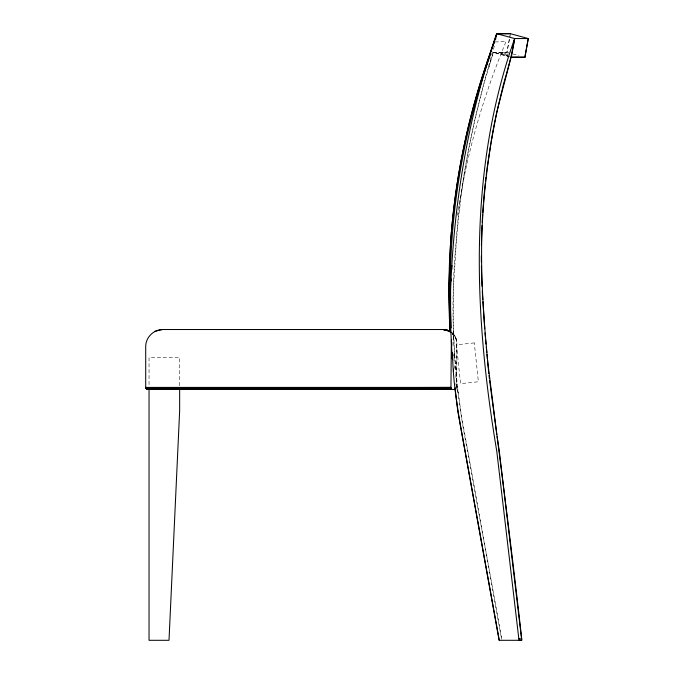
<?xml version="1.0" encoding="UTF-8"?>
<svg xmlns="http://www.w3.org/2000/svg" width="674" height="674" viewBox="0 0 674 674"><rect width="100%" height="100%" fill="white"/><g stroke="black" fill="none" stroke-linecap="round" stroke-linejoin="round"><path stroke-width="0.51" stroke-dasharray="3.37 2.53" d="M452.886 345.467L453.585 330.917M455.776 377.457L456.087 371.273M454.006 360.944L454.495 352.687L453.198 321.65L453.282 290.486L456.273 242.421L458.632 216.396L462.878 183.101L468.464 150.032L475.397 117.209L483.671 84.629L493.309 52.328L506.958 52.345L510.092 35.663M457.52 215.318C466.054 155.635 482.837 97.275 505.997 41.645M494.312 46.118C475.617 110.157 460.511 175.619 456.104 242.421C449.482 312.113 453.509 382.689 467.655 451.235L501.641 639.264M510.395 33.7L506.882 52.336L493.141 52.328L510.311 56.953M452.498 334.557L452.751 333.428L451.462 332.434M488.844 67.299L493.326 52.336L508.306 56.414M456.012 387.154L457.141 383.573L454.495 352.687L453.198 356.285M453.981 368.585L455.22 364.988M452.347 334.388L452.768 333.234C455.211 335.821 456.905 339.216 456.879 342.83L456.686 389.412L456.424 339.384M495.053 41.931L506.663 41.628M452.768 334.093L455.085 336.174L456.761 341.095M506.958 52.345L508.954 52.884M507.969 54.543L498.768 52.353L508.415 56.102M512.88 53.962L518.946 55.588M502.189 52.336L508.432 53.971M498.937 52.328L508.306 56.085M452.246 333.436L455.085 336.174L456.568 341.095M450.855 332.113L454.874 336.174L456.222 339.384M451.369 332.08L455.085 336.174M452.751 333.428L454.874 336.174M455.843 383.582L458.168 393.827M501.801 639.264L461.151 414.291L457.141 383.573M179.655 385.654L179.655 357.473L149.038 357.473L149.038 385.857M474.294 342.898L456.466 344.81L460.553 383.666L478.38 381.754L474.294 342.898"/><path stroke-width="1.01" d="M152.678 387.415L152.61 389.412M499.299 640.3L465.127 451.235C459.129 418.731 452.936 385.848 452.532 352.738M455.161 389.833L455.262 387.777M453.4 371.264L453.518 369.2M451.336 339.789L450.957 387.415L451.563 389.412M450.99 281.083L451.125 278.994M451.706 269.583L451.968 265.404M486.99 168.862L490.899 143.031M491.051 141.995L496.679 112.76L503.31 84.916L511.119 57.206L524.945 57.214L528.29 38.544L510.395 33.7L496.645 33.7A817.436 809.71 90 0 0 485.802 67.248M524.869 57.214L528.222 38.544L514.658 38.553C508.954 72.008 496.873 104.066 491.927 137.749C486.754 167.801 483.469 198.148 482.079 228.612C480.276 273.417 483.662 318.195 487.816 362.781C499.257 454.79 511.566 546.681 521.71 638.859L521.71 640.3L499.114 640.3L457.848 411.435L455.144 388.78M452.229 358.981L450.662 328.027L450.594 290.486C453.779 203.262 467.941 116.214 496.831 33.708L514.658 38.553L511.322 57.223L517.118 57.206M495.483 39.909L496.645 33.7M514.658 38.553C467.545 170.985 473.915 314.682 496.772 451.235L519.005 640.3L521.71 640.224L499.299 451.235L497.109 436.668M445.396 329.696L450.122 331.381L443.256 329.519L450.122 331.381L446.761 329.931L443.45 329.519L162.518 329.519C153.562 329.603 145.904 337.303 145.71 346.158L145.71 387.415L146.721 389.142L451.327 389.26M154.894 331.33L162.518 329.519M519.005 638.733L521.71 638.859M152.644 389.142L451.133 388.831L152.669 388.165L450.957 387.415L145.71 387.415L146.721 389.142L147.732 389.412L455.658 389.412M496.831 33.708L510.395 33.7M517.009 57.223L524.945 57.214M152.669 388.165L450.999 388.182M145.98 388.418L451.133 388.831M146.789 388.831L145.862 388.182L148.103 389.412L147.176 389.142L146.25 387.415M146.3 388.831L149.173 389.412L147.766 387.415M446.761 329.931L443.239 329.519L448.606 330.538M146.957 389.26L147.732 389.412L146.738 389.117M448.631 330.639L451.462 332.434M150.757 389.412L150.032 387.415M496.797 434.587L489.653 380.684M489.021 375.511L489.4 378.611M484.985 332.931L485.364 336.992M485.651 340.041L486.03 344.102M486.325 347.245L486.813 352.485M487.007 354.583L488.768 373.438M482.272 291.294L482.803 299.627M482.938 301.708L484.69 328.786M450.072 331.852L448.876 288.86L450.636 241.781A707.253 706.975 -1.5 0 1 494.379 41.948A708.037 707.751 -1.5 0 0 450.064 331.996M482.028 286.298L481.851 282.33A673.183 666.822 -90 0 1 481.421 266.053M450.552 327.808L450.569 330.926M179.655 388.788L179.655 410.71L169.006 640.3L149.038 640.3L149.038 389.016M451.226 327.901A707.001 706.723 -1.5 0 1 490.841 53.465M480.714 84.191A707.152 706.874 -1.5 0 1 482.213 79.321M484.606 71.275A817.436 809.71 90 0 1 485.499 68.251M481.371 261.984A673.183 666.822 -90 0 1 481.354 255.876M481.438 245.42A673.183 666.822 -90 0 1 482.053 225.419M482.205 222.268A673.183 666.822 -90 0 1 482.609 214.922M482.744 212.824A673.183 666.822 -90 0 1 483.334 204.424M483.494 202.335A673.183 666.822 -90 0 1 485.255 183.488M485.491 181.39A673.183 666.822 -90 0 1 485.962 177.211M486.215 175.122A673.183 666.822 -90 0 1 486.855 169.907"/></g></svg>
